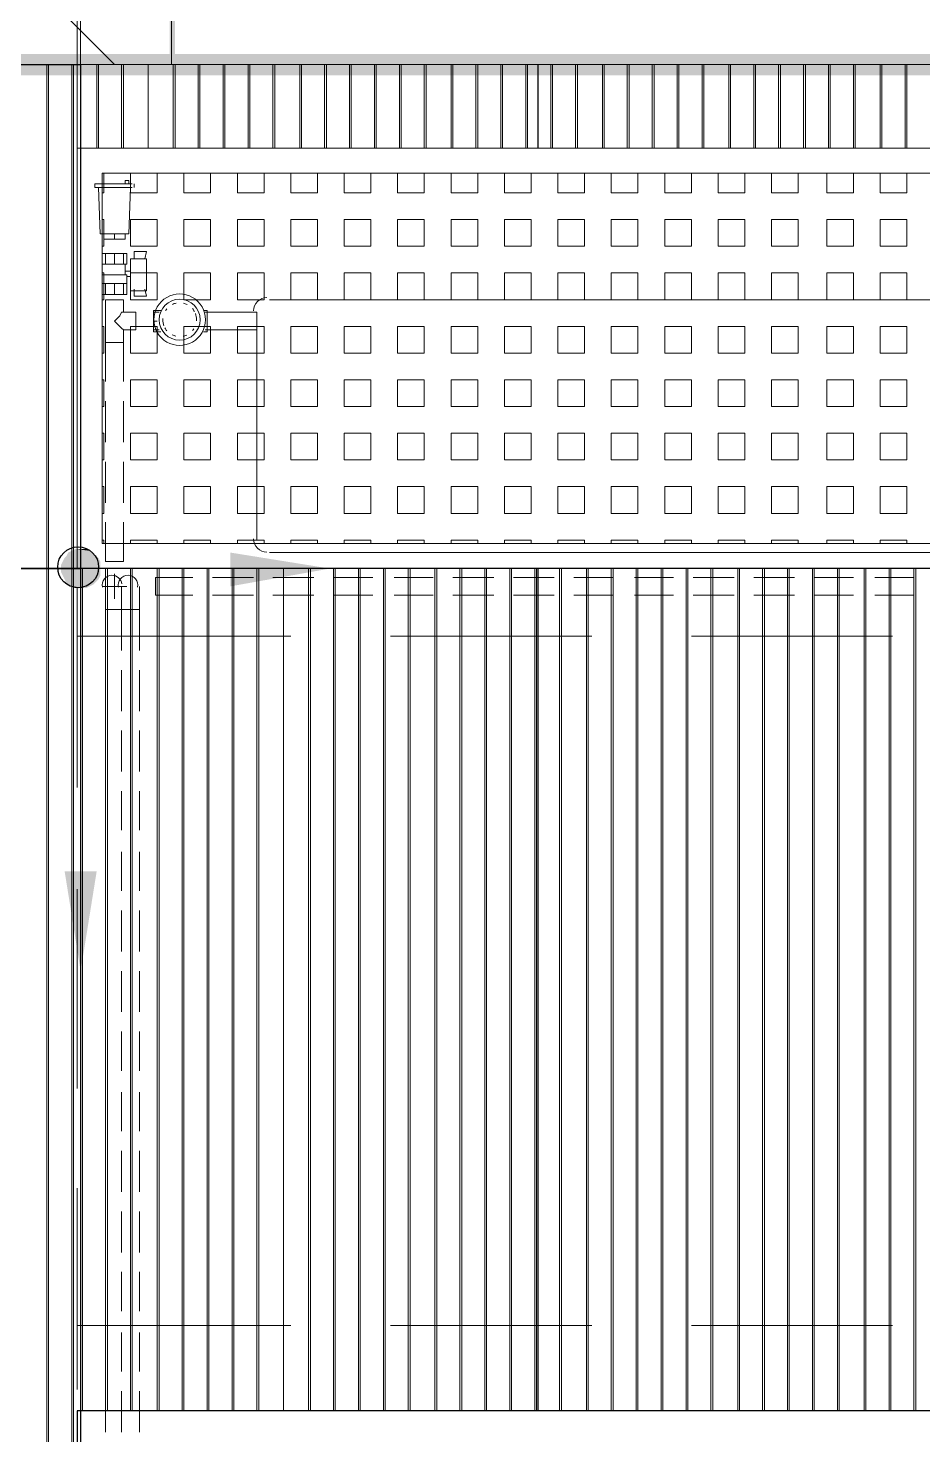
# Model space of a CAD drawing. Header units: millimetres. Extents: x -356862 to 418287, y 0 to 839748.
# Drawn here: x 324692 to 325756, y 778339 to 780012 of the extents above; entities that cross this region are included whole.
import ezdxf

# ---------------------------------------------------------------- set-up
doc = ezdxf.new("R2010")
doc.units = ezdxf.units.MM
doc.layers.add('PDF _Геометрия', color=7, linetype='Continuous', true_color=0xbababa)
doc.layers.add('PDF _Сплошная заливка', color=7, linetype='Continuous', true_color=0xf50000)

msp = doc.modelspace()

# ---------------------------------------------------------------- linework, layer by layer
at = {"layer": 'PDF _Геометрия', "color": 7, "lineweight": 18}
msp.add_lwpolyline([(324136.6276, 787041.0103), (324250.9421, 787041.0103), (324250.9421, 786490.607), (324750.5388, 786490.607), (324750.5388, 787041.0103), (324862.7364, 787041.0103), (324862.7364, 779968.3288), (324449.934, 779968.3288), (324136.6276, 779968.3288)], close=True, dxfattribs=at)
at = {"layer": 'PDF _Геометрия', "color": 161, "lineweight": 9, "true_color": 0x7f9fff}
msp.add_lwpolyline([(324794.9945, 779968.3288), (324136.6276, 780626.6957)], dxfattribs=at)
at = {"layer": 'PDF _Геометрия', "color": 7, "lineweight": 18}
msp.add_lwpolyline([(324754.7727, 779568.228), (324754.7727, 780381.1312)], dxfattribs=at)
at = {"layer": 'PDF _Геометрия', "color": 7, "lineweight": 9}
for points in [[(324750.5388, 780061.474), (324750.5388, 779822.2603)], [(324750.5388, 779703.7119), (324750.5388, 779464.4982)], [(324750.5388, 779345.9498), (324750.5388, 779108.853)], [(324750.5388, 778988.1877), (324750.5388, 778751.0909)], [(324750.5388, 778632.5425), (324750.5388, 778393.3288)]]:
    msp.add_lwpolyline(points, dxfattribs=at)
at = {"layer": 'PDF _Геометрия', "color": 150, "lineweight": 30, "true_color": 0x0080ff}
for points in [[(324754.7727, 779968.3288), (324754.7727, 776608.7522), (324449.934, 776608.7522), (324449.934, 776248.8732), (324255.1759, 776248.8732), (324255.1759, 779968.3288)], [(324754.7727, 779369.2361), (324255.1759, 779369.2361)], [(325355.9824, 776608.7522), (325355.9824, 776968.6312), (325654.4703, 776968.6312), (325955.0751, 776968.6312), (326255.68, 776968.6312), (326255.68, 777328.5103), (326556.2848, 777328.5103), (326854.7727, 777328.5103), (327155.3776, 777328.5103), (327155.3776, 777688.3893), (327455.9824, 777688.3893), (327756.5872, 777688.3893), (328050.8413, 777688.3893), (328050.8413, 778048.2683), (328806.5872, 778048.2683), (328806.5872, 778768.0264), (328956.8897, 778768.0264), (328956.8897, 779369.2361), (324754.7727, 779369.2361), (324754.7727, 776608.7522)], [(328050.8413, 777868.3288), (328050.8413, 778367.9256), (324750.5388, 778367.9256), (324750.5388, 777868.3288)]]:
    msp.add_lwpolyline(points, close=True, dxfattribs=at)
at = {"layer": 'PDF _Геометрия', "color": 254, "lineweight": 5, "true_color": 0xdcdcdc}
for points in [[(324714.5509, 779968.3288), (324714.5509, 776608.7522)], [(324744.188, 779968.3288), (324744.188, 776608.7522)], [(324775.9421, 779968.3288), (324775.9421, 779868.8328)], [(324805.5792, 779968.3288), (324805.5792, 779868.8328)], [(324835.2163, 779968.3288), (324835.2163, 779868.8328)], [(324864.8534, 779968.3288), (324864.8534, 779868.8328)], [(324894.4905, 779968.3288), (324894.4905, 779868.8328)], [(324926.2445, 779968.3288), (324926.2445, 779868.8328)], [(324955.8816, 779968.3288), (324955.8816, 779868.8328)], [(324985.5187, 779968.3288), (324985.5187, 779868.8328)], [(325015.1558, 779968.3288), (325015.1558, 779868.8328)], [(325044.7929, 779968.3288), (325044.7929, 779868.8328)], [(325074.43, 779968.3288), (325074.43, 779868.8328)], [(325106.184, 779968.3288), (325106.184, 779868.8328)], [(325135.8211, 779968.3288), (325135.8211, 779868.8328)], [(325165.4582, 779968.3288), (325165.4582, 779868.8328)], [(325195.0953, 779968.3288), (325195.0953, 779868.8328)], [(325224.7324, 779968.3288), (325224.7324, 779868.8328)], [(325254.3695, 779968.3288), (325254.3695, 779868.8328)], [(325286.1235, 779968.3288), (325286.1235, 779868.8328)], [(325315.7606, 779968.3288), (325315.7606, 779868.8328)], [(325345.3977, 779968.3288), (325345.3977, 779868.8328)], [(325375.0348, 779968.3288), (325375.0348, 779868.8328)], [(325404.6719, 779968.3288), (325404.6719, 779868.8328)], [(325434.309, 779968.3288), (325434.309, 779868.8328)], [(325466.063, 779968.3288), (325466.063, 779868.8328)], [(325495.7001, 779968.3288), (325495.7001, 779868.8328)], [(325525.3372, 779968.3288), (325525.3372, 779868.8328)], [(325554.9743, 779968.3288), (325554.9743, 779868.8328)], [(325584.6114, 779968.3288), (325584.6114, 779868.8328)], [(325616.3655, 779968.3288), (325616.3655, 779868.8328)], [(325646.0026, 779968.3288), (325646.0026, 779868.8328)], [(325675.6397, 779968.3288), (325675.6397, 779868.8328)], [(325705.2768, 779968.3288), (325705.2768, 779868.8328)], [(325734.9138, 779968.3288), (325734.9138, 779868.8328)], [(324756.8897, 779369.2361), (324756.8897, 778367.9256)], [(324786.5268, 779369.2361), (324786.5268, 778367.9256)], [(324816.1638, 779369.2361), (324816.1638, 778367.9256)], [(324845.8009, 779369.2361), (324845.8009, 778367.9256)], [(324875.438, 779369.2361), (324875.438, 778367.9256)], [(324905.0751, 779369.2361), (324905.0751, 778367.9256)], [(324936.8292, 779369.2361), (324936.8292, 778367.9256)], [(324966.4663, 779369.2361), (324966.4663, 778367.9256)], [(324996.1034, 779369.2361), (324996.1034, 778367.9256)], [(325025.7405, 779369.2361), (325025.7405, 778367.9256)], [(325055.3776, 779369.2361), (325055.3776, 778367.9256)], [(325087.1316, 779369.2361), (325087.1316, 778367.9256)], [(325116.7687, 779369.2361), (325116.7687, 778367.9256)], [(325146.4058, 779369.2361), (325146.4058, 778367.9256)], [(325176.0429, 779369.2361), (325176.0429, 778367.9256)], [(325205.68, 779369.2361), (325205.68, 778367.9256)], [(325235.3171, 779369.2361), (325235.3171, 778367.9256)], [(325267.0711, 779369.2361), (325267.0711, 778367.9256)], [(325296.7082, 779369.2361), (325296.7082, 778367.9256)], [(325326.3453, 779369.2361), (325326.3453, 778367.9256)], [(325355.9824, 779369.2361), (325355.9824, 778367.9256)], [(325385.6195, 779369.2361), (325385.6195, 778367.9256)], [(325415.2566, 779369.2361), (325415.2566, 778367.9256)], [(325447.0106, 779369.2361), (325447.0106, 778367.9256)], [(325476.6477, 779369.2361), (325476.6477, 778367.9256)], [(325506.2848, 779369.2361), (325506.2848, 778367.9256)], [(325535.9219, 779369.2361), (325535.9219, 778367.9256)], [(325565.559, 779369.2361), (325565.559, 778367.9256)], [(325595.1961, 779369.2361), (325595.1961, 778367.9256)], [(325626.9501, 779369.2361), (325626.9501, 778367.9256)], [(325656.5872, 779369.2361), (325656.5872, 778367.9256)], [(325686.2243, 779369.2361), (325686.2243, 778367.9256)], [(325715.8614, 779369.2361), (325715.8614, 778367.9256)], [(325745.4985, 779369.2361), (325745.4985, 778367.9256)]]:
    msp.add_lwpolyline(points, close=True, dxfattribs=at)
for points in [[(324716.6679, 776608.7522), (324716.6679, 779968.3288)], [(324746.305, 776608.7522), (324746.305, 779968.3288)], [(324773.8251, 779868.8328), (324773.8251, 779968.3288)], [(324803.4622, 779868.8328), (324803.4622, 779968.3288)], [(324835.2163, 779868.8328), (324835.2163, 779968.3288)], [(324866.9703, 779868.8328), (324866.9703, 779968.3288)], [(324896.6074, 779868.8328), (324896.6074, 779968.3288)], [(324924.1276, 779868.8328), (324924.1276, 779968.3288)], [(324953.7647, 779868.8328), (324953.7647, 779968.3288)], [(324983.4018, 779868.8328), (324983.4018, 779968.3288)], [(325017.2727, 779868.8328), (325017.2727, 779968.3288)], [(325046.9098, 779868.8328), (325046.9098, 779968.3288)], [(325076.5469, 779868.8328), (325076.5469, 779968.3288)], [(325104.0671, 779868.8328), (325104.0671, 779968.3288)], [(325133.7042, 779868.8328), (325133.7042, 779968.3288)], [(325163.3413, 779868.8328), (325163.3413, 779968.3288)], [(325197.2122, 779868.8328), (325197.2122, 779968.3288)], [(325226.8493, 779868.8328), (325226.8493, 779968.3288)], [(325256.4864, 779868.8328), (325256.4864, 779968.3288)], [(325284.0066, 779868.8328), (325284.0066, 779968.3288)], [(325313.6437, 779868.8328), (325313.6437, 779968.3288)], [(325343.2808, 779868.8328), (325343.2808, 779968.3288)], [(325377.1518, 779868.8328), (325377.1518, 779968.3288)], [(325406.7888, 779868.8328), (325406.7888, 779968.3288)], [(325436.4259, 779868.8328), (325436.4259, 779968.3288)], [(325463.9461, 779868.8328), (325463.9461, 779968.3288)], [(325493.5832, 779868.8328), (325493.5832, 779968.3288)], [(325527.4542, 779868.8328), (325527.4542, 779968.3288)], [(325557.0913, 779868.8328), (325557.0913, 779968.3288)], [(325586.7284, 779868.8328), (325586.7284, 779968.3288)], [(325614.2485, 779868.8328), (325614.2485, 779968.3288)], [(325643.8856, 779868.8328), (325643.8856, 779968.3288)], [(325673.5227, 779868.8328), (325673.5227, 779968.3288)], [(325707.3937, 779868.8328), (325707.3937, 779968.3288)], [(325737.0308, 779868.8328), (325737.0308, 779968.3288)], [(324784.4098, 778367.9256), (324784.4098, 779369.2361)], [(324814.0469, 778367.9256), (324814.0469, 779369.2361)], [(324847.9179, 778367.9256), (324847.9179, 779369.2361)], [(324877.555, 778367.9256), (324877.555, 779369.2361)], [(324907.1921, 778367.9256), (324907.1921, 779369.2361)], [(324934.7122, 778367.9256), (324934.7122, 779369.2361)], [(324964.3493, 778367.9256), (324964.3493, 779369.2361)], [(324996.1034, 778367.9256), (324996.1034, 779369.2361)], [(325027.8574, 778367.9256), (325027.8574, 779369.2361)], [(325057.4945, 778367.9256), (325057.4945, 779369.2361)], [(325085.0147, 778367.9256), (325085.0147, 779369.2361)], [(325114.6518, 778367.9256), (325114.6518, 779369.2361)], [(325144.2888, 778367.9256), (325144.2888, 779369.2361)], [(325178.1598, 778367.9256), (325178.1598, 779369.2361)], [(325207.7969, 778367.9256), (325207.7969, 779369.2361)], [(325237.434, 778367.9256), (325237.434, 779369.2361)], [(325264.9542, 778367.9256), (325264.9542, 779369.2361)], [(325294.5913, 778367.9256), (325294.5913, 779369.2361)], [(325324.2284, 778367.9256), (325324.2284, 779369.2361)], [(325358.0993, 778367.9256), (325358.0993, 779369.2361)], [(325387.7364, 778367.9256), (325387.7364, 779369.2361)], [(325417.3735, 778367.9256), (325417.3735, 779369.2361)], [(325444.8937, 778367.9256), (325444.8937, 779369.2361)], [(325474.5308, 778367.9256), (325474.5308, 779369.2361)], [(325504.1679, 778367.9256), (325504.1679, 779369.2361)], [(325538.0388, 778367.9256), (325538.0388, 779369.2361)], [(325567.6759, 778367.9256), (325567.6759, 779369.2361)], [(325597.313, 778367.9256), (325597.313, 779369.2361)], [(325624.8332, 778367.9256), (325624.8332, 779369.2361)], [(325654.4703, 778367.9256), (325654.4703, 779369.2361)], [(325688.3413, 778367.9256), (325688.3413, 779369.2361)], [(325717.9784, 778367.9256), (325717.9784, 779369.2361)], [(325747.6155, 778367.9256), (325747.6155, 779369.2361)]]:
    msp.add_lwpolyline(points, dxfattribs=at)
at = {"layer": 'PDF _Геометрия', "color": 7, "lineweight": 5}
for points in [[(328950.5388, 779968.3288), (324750.5388, 779968.3288)], [(325004.5711, 779288.7925), (324750.5388, 779288.7925)], [(325362.3332, 779288.7925), (325123.1195, 779288.7925)], [(325720.0953, 779288.7925), (325480.8816, 779288.7925)], [(324750.5388, 778469.5385), (325004.5711, 778469.5385)], [(325123.1195, 778469.5385), (325362.3332, 778469.5385)], [(325480.8816, 778469.5385), (325720.0953, 778469.5385)]]:
    msp.add_lwpolyline(points, dxfattribs=at)
at = {"layer": 'PDF _Геометрия', "color": 161, "lineweight": 9, "true_color": 0x7f9fff}
msp.add_lwpolyline([(324750.5388, 779968.3288), (328950.5388, 779968.3288), (328950.5388, 779868.8328), (324750.5388, 779868.8328)], close=True, dxfattribs=at)
at = {"layer": 'PDF _Геометрия', "color": 150, "lineweight": 30, "true_color": 0x0080ff}
for points in [[(325298.8251, 779868.8328), (325298.8251, 779968.3288)], [(325298.8251, 778367.9256), (325298.8251, 779369.2361)]]:
    msp.add_lwpolyline(points, dxfattribs=at)
at = {"layer": 'PDF _Геометрия', "color": 6, "lineweight": 9}
for points in [[(324750.5388, 779868.8328), (328950.5388, 779868.8328), (328950.5388, 779369.2361), (324750.5388, 779369.2361)], [(324780.1759, 779839.1957), (328920.9018, 779839.1957), (328920.9018, 779398.8732), (324780.1759, 779398.8732)], [(324750.5388, 777868.3288), (328050.8413, 777868.3288), (328050.8413, 778367.9256), (324750.5388, 778367.9256)]]:
    msp.add_lwpolyline(points, close=True, dxfattribs=at)
at = {"layer": 'PDF _Геометрия', "color": 6, "lineweight": 5}
for points in [[(324780.1759, 779815.9094), (324782.2929, 779815.9094), (324782.2929, 779839.1957)], [(324814.0469, 779839.1957), (324814.0469, 779815.9094), (324845.8009, 779815.9094), (324845.8009, 779839.1957)], [(324877.555, 779839.1957), (324877.555, 779815.9094), (324909.309, 779815.9094), (324909.309, 779839.1957)], [(324941.063, 779839.1957), (324941.063, 779815.9094), (324972.8171, 779815.9094), (324972.8171, 779839.1957)], [(325004.5711, 779839.1957), (325004.5711, 779815.9094), (325036.3251, 779815.9094), (325036.3251, 779839.1957)], [(325068.0792, 779839.1957), (325068.0792, 779815.9094), (325099.8332, 779815.9094), (325099.8332, 779839.1957)], [(325131.5872, 779839.1957), (325131.5872, 779815.9094), (325163.3413, 779815.9094), (325163.3413, 779839.1957)], [(325195.0953, 779839.1957), (325195.0953, 779815.9094), (325226.8493, 779815.9094), (325226.8493, 779839.1957)], [(325258.6034, 779839.1957), (325258.6034, 779815.9094), (325290.3574, 779815.9094), (325290.3574, 779839.1957)], [(325322.1114, 779839.1957), (325322.1114, 779815.9094), (325353.8655, 779815.9094), (325353.8655, 779839.1957)], [(325385.6195, 779839.1957), (325385.6195, 779815.9094), (325417.3735, 779815.9094), (325417.3735, 779839.1957)], [(325449.1276, 779839.1957), (325449.1276, 779815.9094), (325480.8816, 779815.9094), (325480.8816, 779839.1957)], [(325512.6356, 779839.1957), (325512.6356, 779815.9094), (325544.3897, 779815.9094), (325544.3897, 779839.1957)], [(325576.1437, 779839.1957), (325576.1437, 779815.9094), (325607.8977, 779815.9094), (325607.8977, 779839.1957)], [(325641.7687, 779839.1957), (325641.7687, 779815.9094), (325673.5227, 779815.9094), (325673.5227, 779839.1957)], [(325705.2768, 779839.1957), (325705.2768, 779815.9094), (325737.0308, 779815.9094), (325737.0308, 779839.1957)], [(324780.1759, 779784.1554), (324782.2929, 779784.1554), (324782.2929, 779752.4014), (324780.1759, 779752.4014)], [(324780.1759, 779720.6474), (324782.2929, 779720.6474), (324782.2929, 779688.8933), (324780.1759, 779688.8933)], [(324780.1759, 779657.1393), (324782.2929, 779657.1393), (324782.2929, 779625.3853), (324780.1759, 779625.3853)], [(324780.1759, 779593.6312), (324782.2929, 779593.6312), (324782.2929, 779561.8772), (324780.1759, 779561.8772)], [(324780.1759, 779530.1232), (324782.2929, 779530.1232), (324782.2929, 779498.3691), (324780.1759, 779498.3691)], [(324780.1759, 779466.6151), (324782.2929, 779466.6151), (324782.2929, 779434.8611), (324780.1759, 779434.8611)], [(324780.1759, 779403.107), (324782.2929, 779403.107), (324782.2929, 779398.8732)], [(324814.0469, 779398.8732), (324814.0469, 779403.107), (324845.8009, 779403.107), (324845.8009, 779398.8732)], [(324877.555, 779398.8732), (324877.555, 779403.107), (324909.309, 779403.107), (324909.309, 779398.8732)], [(324941.063, 779398.8732), (324941.063, 779403.107), (324972.8171, 779403.107), (324972.8171, 779398.8732)], [(325004.5711, 779398.8732), (325004.5711, 779403.107), (325036.3251, 779403.107), (325036.3251, 779398.8732)], [(325068.0792, 779398.8732), (325068.0792, 779403.107), (325099.8332, 779403.107), (325099.8332, 779398.8732)], [(325131.5872, 779398.8732), (325131.5872, 779403.107), (325163.3413, 779403.107), (325163.3413, 779398.8732)], [(325195.0953, 779398.8732), (325195.0953, 779403.107), (325226.8493, 779403.107), (325226.8493, 779398.8732)], [(325258.6034, 779398.8732), (325258.6034, 779403.107), (325290.3574, 779403.107), (325290.3574, 779398.8732)], [(325322.1114, 779398.8732), (325322.1114, 779403.107), (325353.8655, 779403.107), (325353.8655, 779398.8732)], [(325385.6195, 779398.8732), (325385.6195, 779403.107), (325417.3735, 779403.107), (325417.3735, 779398.8732)], [(325449.1276, 779398.8732), (325449.1276, 779403.107), (325480.8816, 779403.107), (325480.8816, 779398.8732)], [(325512.6356, 779398.8732), (325512.6356, 779403.107), (325544.3897, 779403.107), (325544.3897, 779398.8732)], [(325576.1437, 779398.8732), (325576.1437, 779403.107), (325607.8977, 779403.107), (325607.8977, 779398.8732)], [(325641.7687, 779398.8732), (325641.7687, 779403.107), (325673.5227, 779403.107), (325673.5227, 779398.8732)], [(325705.2768, 779398.8732), (325705.2768, 779403.107), (325737.0308, 779403.107), (325737.0308, 779398.8732)]]:
    msp.add_lwpolyline(points, dxfattribs=at)
at = {"layer": 'PDF _Геометрия', "color": 5, "lineweight": 5}
for points in [[(324807.6961, 779830.728), (324811.93, 779830.728), (324807.6961, 779830.728), (324807.6961, 779826.4941)], [(324811.93, 779826.4941), (324811.93, 779830.728)], [(324816.1638, 779826.4941), (324794.9945, 779826.4941), (324771.7082, 779826.4941), (324771.7082, 779822.2603), (324794.9945, 779822.2603), (324816.1638, 779822.2603)], [(324775.9421, 779822.2603), (324778.059, 779767.2199), (324794.9945, 779767.2199), (324811.93, 779767.2199), (324814.0469, 779822.2603)], [(324818.2808, 779822.2603), (324818.2808, 779826.4941)], [(324780.1759, 779707.9457), (324780.1759, 779695.2441), (324784.4098, 779695.2441), (324794.9945, 779695.2441), (324805.5792, 779695.2441), (324809.813, 779695.2441), (324809.813, 779707.9457), (324794.9945, 779707.9457), (324780.1759, 779707.9457), (324780.1759, 779718.5304), (324780.1759, 779731.232), (324780.1759, 779743.9336), (324784.4098, 779743.9336), (324794.9945, 779743.9336), (324805.5792, 779743.9336), (324809.813, 779743.9336), (324809.813, 779731.232), (324805.5792, 779731.232), (324794.9945, 779731.232), (324784.4098, 779731.232), (324780.1759, 779731.232)], [(324780.1759, 779718.5304), (324794.9945, 779718.5304), (324809.813, 779718.5304), (324807.6961, 779718.5304), (324809.813, 779718.5304), (324809.813, 779716.4135), (324809.813, 779718.5304), (324807.6961, 779718.5304), (324807.6961, 779720.6474), (324807.6961, 779722.7643), (324807.6961, 779731.232)], [(324784.4098, 779731.232), (324784.4098, 779743.9336)], [(324794.9945, 779743.9336), (324794.9945, 779731.232)], [(324805.5792, 779743.9336), (324805.5792, 779731.232)], [(324830.9824, 779737.5828), (324833.0993, 779746.0506), (324818.2808, 779746.0506), (324818.2808, 779737.5828)], [(324814.0469, 779722.7643), (324807.6961, 779722.7643), (324807.6961, 779720.6474)], [(324807.6961, 779718.5304), (324807.6961, 779718.5304)], [(324807.6961, 779718.5304), (324807.6961, 779718.5304)], [(324809.813, 779718.5304), (324809.813, 779718.5304)], [(324809.813, 779707.9457), (324809.813, 779716.4135), (324814.0469, 779716.4135)], [(324784.4098, 779707.9457), (324784.4098, 779695.2441)], [(324794.9945, 779707.9457), (324794.9945, 779695.2441)], [(324805.5792, 779695.2441), (324805.5792, 779707.9457)], [(324818.2808, 779701.5949), (324818.2808, 779693.1272), (324833.0993, 779693.1272), (324830.9824, 779701.5949)], [(324805.5792, 779688.8933), (324805.5792, 779688.8933)], [(324805.5792, 779652.9054), (324803.4622, 779655.0224), (324801.3453, 779657.1393), (324794.9945, 779663.4901), (324801.3453, 779669.8409), (324803.4622, 779674.0748), (324805.5792, 779674.0748)], [(324820.3977, 779674.0748), (324820.3977, 779674.0748)], [(324841.5671, 779650.7885), (324850.0348, 779650.7885), (324841.5671, 779650.7885), (324841.5671, 779663.4901), (324841.5671, 779676.1917), (324850.0348, 779676.1917), (324841.5671, 779676.1917)], [(324847.9179, 779674.0748), (324841.5671, 779674.0748)], [(324845.8009, 779663.4901), (324841.5671, 779663.4901)], [(324900.8413, 779676.1917), (324905.0751, 779676.1917), (324905.0751, 779663.4901), (324905.0751, 779650.7885), (324900.8413, 779650.7885)], [(324905.0751, 779674.0748), (324902.9582, 779674.0748)], [(324820.3977, 779652.9054), (324820.3977, 779652.9054)], [(324841.5671, 779652.9054), (324847.9179, 779652.9054)], [(324902.9582, 779652.9054), (324905.0751, 779652.9054)], [(324784.4098, 779348.0667), (324784.4098, 779345.9498), (324784.4098, 779343.8328), (324784.4098, 779341.7159), (324784.4098, 779339.599), (324784.4098, 779337.482), (324784.4098, 779335.3651), (324784.4098, 779333.2482), (324784.4098, 779331.1312), (324784.4098, 779329.0143), (324784.4098, 779326.8974), (324784.4098, 779324.7804), (324784.4098, 779322.6635), (324784.4098, 779320.5465), (324794.9945, 779320.5465), (324803.4622, 779320.5465)]]:
    msp.add_lwpolyline(points, dxfattribs=at)
at = {"layer": 'PDF _Геометрия', "color": 6, "lineweight": 5}
for points in [[(324845.8009, 779784.1554), (324845.8009, 779752.4014), (324814.0469, 779752.4014), (324814.0469, 779784.1554)], [(324909.309, 779784.1554), (324909.309, 779752.4014), (324877.555, 779752.4014), (324877.555, 779784.1554)], [(324972.8171, 779784.1554), (324972.8171, 779752.4014), (324941.063, 779752.4014), (324941.063, 779784.1554)], [(325036.3251, 779784.1554), (325036.3251, 779752.4014), (325004.5711, 779752.4014), (325004.5711, 779784.1554)], [(325099.8332, 779784.1554), (325099.8332, 779752.4014), (325068.0792, 779752.4014), (325068.0792, 779784.1554)], [(325163.3413, 779784.1554), (325163.3413, 779752.4014), (325131.5872, 779752.4014), (325131.5872, 779784.1554)], [(325226.8493, 779784.1554), (325226.8493, 779752.4014), (325195.0953, 779752.4014), (325195.0953, 779784.1554)], [(325290.3574, 779784.1554), (325290.3574, 779752.4014), (325258.6034, 779752.4014), (325258.6034, 779784.1554)], [(325353.8655, 779784.1554), (325353.8655, 779752.4014), (325322.1114, 779752.4014), (325322.1114, 779784.1554)], [(325417.3735, 779784.1554), (325417.3735, 779752.4014), (325385.6195, 779752.4014), (325385.6195, 779784.1554)], [(325480.8816, 779784.1554), (325480.8816, 779752.4014), (325449.1276, 779752.4014), (325449.1276, 779784.1554)], [(325544.3897, 779784.1554), (325544.3897, 779752.4014), (325512.6356, 779752.4014), (325512.6356, 779784.1554)], [(325607.8977, 779784.1554), (325607.8977, 779752.4014), (325576.1437, 779752.4014), (325576.1437, 779784.1554)], [(325673.5227, 779784.1554), (325673.5227, 779752.4014), (325641.7687, 779752.4014), (325641.7687, 779784.1554)], [(325737.0308, 779784.1554), (325737.0308, 779752.4014), (325705.2768, 779752.4014), (325705.2768, 779784.1554)], [(324845.8009, 779720.6474), (324845.8009, 779688.8933), (324814.0469, 779688.8933), (324814.0469, 779720.6474)], [(324909.309, 779720.6474), (324909.309, 779688.8933), (324877.555, 779688.8933), (324877.555, 779720.6474)], [(324972.8171, 779720.6474), (324972.8171, 779688.8933), (324941.063, 779688.8933), (324941.063, 779720.6474)], [(325036.3251, 779720.6474), (325036.3251, 779688.8933), (325004.5711, 779688.8933), (325004.5711, 779720.6474)], [(325099.8332, 779720.6474), (325099.8332, 779688.8933), (325068.0792, 779688.8933), (325068.0792, 779720.6474)], [(325163.3413, 779720.6474), (325163.3413, 779688.8933), (325131.5872, 779688.8933), (325131.5872, 779720.6474)], [(325226.8493, 779720.6474), (325226.8493, 779688.8933), (325195.0953, 779688.8933), (325195.0953, 779720.6474)], [(325290.3574, 779720.6474), (325290.3574, 779688.8933), (325258.6034, 779688.8933), (325258.6034, 779720.6474)], [(325353.8655, 779720.6474), (325353.8655, 779688.8933), (325322.1114, 779688.8933), (325322.1114, 779720.6474)], [(325417.3735, 779720.6474), (325417.3735, 779688.8933), (325385.6195, 779688.8933), (325385.6195, 779720.6474)], [(325480.8816, 779720.6474), (325480.8816, 779688.8933), (325449.1276, 779688.8933), (325449.1276, 779720.6474)], [(325544.3897, 779720.6474), (325544.3897, 779688.8933), (325512.6356, 779688.8933), (325512.6356, 779720.6474)], [(325607.8977, 779720.6474), (325607.8977, 779688.8933), (325576.1437, 779688.8933), (325576.1437, 779720.6474)], [(325673.5227, 779720.6474), (325673.5227, 779688.8933), (325641.7687, 779688.8933), (325641.7687, 779720.6474)], [(325737.0308, 779720.6474), (325737.0308, 779688.8933), (325705.2768, 779688.8933), (325705.2768, 779720.6474)], [(324845.8009, 779657.1393), (324845.8009, 779625.3853), (324814.0469, 779625.3853), (324814.0469, 779657.1393)], [(324909.309, 779657.1393), (324909.309, 779625.3853), (324877.555, 779625.3853), (324877.555, 779657.1393)], [(324972.8171, 779657.1393), (324972.8171, 779625.3853), (324941.063, 779625.3853), (324941.063, 779657.1393)], [(325036.3251, 779657.1393), (325036.3251, 779625.3853), (325004.5711, 779625.3853), (325004.5711, 779657.1393)], [(325099.8332, 779657.1393), (325099.8332, 779625.3853), (325068.0792, 779625.3853), (325068.0792, 779657.1393)], [(325163.3413, 779657.1393), (325163.3413, 779625.3853), (325131.5872, 779625.3853), (325131.5872, 779657.1393)], [(325226.8493, 779657.1393), (325226.8493, 779625.3853), (325195.0953, 779625.3853), (325195.0953, 779657.1393)], [(325290.3574, 779657.1393), (325290.3574, 779625.3853), (325258.6034, 779625.3853), (325258.6034, 779657.1393)], [(325353.8655, 779657.1393), (325353.8655, 779625.3853), (325322.1114, 779625.3853), (325322.1114, 779657.1393)], [(325417.3735, 779657.1393), (325417.3735, 779625.3853), (325385.6195, 779625.3853), (325385.6195, 779657.1393)], [(325480.8816, 779657.1393), (325480.8816, 779625.3853), (325449.1276, 779625.3853), (325449.1276, 779657.1393)], [(325544.3897, 779657.1393), (325544.3897, 779625.3853), (325512.6356, 779625.3853), (325512.6356, 779657.1393)], [(325607.8977, 779657.1393), (325607.8977, 779625.3853), (325576.1437, 779625.3853), (325576.1437, 779657.1393)], [(325673.5227, 779657.1393), (325673.5227, 779625.3853), (325641.7687, 779625.3853), (325641.7687, 779657.1393)], [(325737.0308, 779657.1393), (325737.0308, 779625.3853), (325705.2768, 779625.3853), (325705.2768, 779657.1393)], [(324845.8009, 779593.6312), (324845.8009, 779561.8772), (324814.0469, 779561.8772), (324814.0469, 779593.6312)], [(324909.309, 779593.6312), (324909.309, 779561.8772), (324877.555, 779561.8772), (324877.555, 779593.6312)], [(324972.8171, 779593.6312), (324972.8171, 779561.8772), (324941.063, 779561.8772), (324941.063, 779593.6312)], [(325036.3251, 779593.6312), (325036.3251, 779561.8772), (325004.5711, 779561.8772), (325004.5711, 779593.6312)], [(325099.8332, 779593.6312), (325099.8332, 779561.8772), (325068.0792, 779561.8772), (325068.0792, 779593.6312)], [(325163.3413, 779593.6312), (325163.3413, 779561.8772), (325131.5872, 779561.8772), (325131.5872, 779593.6312)], [(325226.8493, 779593.6312), (325226.8493, 779561.8772), (325195.0953, 779561.8772), (325195.0953, 779593.6312)], [(325290.3574, 779593.6312), (325290.3574, 779561.8772), (325258.6034, 779561.8772), (325258.6034, 779593.6312)], [(325353.8655, 779593.6312), (325353.8655, 779561.8772), (325322.1114, 779561.8772), (325322.1114, 779593.6312)], [(325417.3735, 779593.6312), (325417.3735, 779561.8772), (325385.6195, 779561.8772), (325385.6195, 779593.6312)], [(325480.8816, 779593.6312), (325480.8816, 779561.8772), (325449.1276, 779561.8772), (325449.1276, 779593.6312)], [(325544.3897, 779593.6312), (325544.3897, 779561.8772), (325512.6356, 779561.8772), (325512.6356, 779593.6312)], [(325607.8977, 779593.6312), (325607.8977, 779561.8772), (325576.1437, 779561.8772), (325576.1437, 779593.6312)], [(325673.5227, 779593.6312), (325673.5227, 779561.8772), (325641.7687, 779561.8772), (325641.7687, 779593.6312)], [(325737.0308, 779593.6312), (325737.0308, 779561.8772), (325705.2768, 779561.8772), (325705.2768, 779593.6312)], [(324845.8009, 779530.1232), (324845.8009, 779498.3691), (324814.0469, 779498.3691), (324814.0469, 779530.1232)], [(324909.309, 779530.1232), (324909.309, 779498.3691), (324877.555, 779498.3691), (324877.555, 779530.1232)], [(324972.8171, 779530.1232), (324972.8171, 779498.3691), (324941.063, 779498.3691), (324941.063, 779530.1232)], [(325036.3251, 779530.1232), (325036.3251, 779498.3691), (325004.5711, 779498.3691), (325004.5711, 779530.1232)], [(325099.8332, 779530.1232), (325099.8332, 779498.3691), (325068.0792, 779498.3691), (325068.0792, 779530.1232)], [(325163.3413, 779530.1232), (325163.3413, 779498.3691), (325131.5872, 779498.3691), (325131.5872, 779530.1232)], [(325226.8493, 779530.1232), (325226.8493, 779498.3691), (325195.0953, 779498.3691), (325195.0953, 779530.1232)], [(325290.3574, 779530.1232), (325290.3574, 779498.3691), (325258.6034, 779498.3691), (325258.6034, 779530.1232)], [(325353.8655, 779530.1232), (325353.8655, 779498.3691), (325322.1114, 779498.3691), (325322.1114, 779530.1232)], [(325417.3735, 779530.1232), (325417.3735, 779498.3691), (325385.6195, 779498.3691), (325385.6195, 779530.1232)], [(325480.8816, 779530.1232), (325480.8816, 779498.3691), (325449.1276, 779498.3691), (325449.1276, 779530.1232)], [(325544.3897, 779530.1232), (325544.3897, 779498.3691), (325512.6356, 779498.3691), (325512.6356, 779530.1232)], [(325607.8977, 779530.1232), (325607.8977, 779498.3691), (325576.1437, 779498.3691), (325576.1437, 779530.1232)], [(325673.5227, 779530.1232), (325673.5227, 779498.3691), (325641.7687, 779498.3691), (325641.7687, 779530.1232)], [(325737.0308, 779530.1232), (325737.0308, 779498.3691), (325705.2768, 779498.3691), (325705.2768, 779530.1232)], [(324845.8009, 779466.6151), (324845.8009, 779434.8611), (324814.0469, 779434.8611), (324814.0469, 779466.6151)], [(324909.309, 779466.6151), (324909.309, 779434.8611), (324877.555, 779434.8611), (324877.555, 779466.6151)], [(324972.8171, 779466.6151), (324972.8171, 779434.8611), (324941.063, 779434.8611), (324941.063, 779466.6151)], [(325036.3251, 779466.6151), (325036.3251, 779434.8611), (325004.5711, 779434.8611), (325004.5711, 779466.6151)], [(325099.8332, 779466.6151), (325099.8332, 779434.8611), (325068.0792, 779434.8611), (325068.0792, 779466.6151)], [(325163.3413, 779466.6151), (325163.3413, 779434.8611), (325131.5872, 779434.8611), (325131.5872, 779466.6151)], [(325226.8493, 779466.6151), (325226.8493, 779434.8611), (325195.0953, 779434.8611), (325195.0953, 779466.6151)], [(325290.3574, 779466.6151), (325290.3574, 779434.8611), (325258.6034, 779434.8611), (325258.6034, 779466.6151)], [(325353.8655, 779466.6151), (325353.8655, 779434.8611), (325322.1114, 779434.8611), (325322.1114, 779466.6151)], [(325417.3735, 779466.6151), (325417.3735, 779434.8611), (325385.6195, 779434.8611), (325385.6195, 779466.6151)], [(325480.8816, 779466.6151), (325480.8816, 779434.8611), (325449.1276, 779434.8611), (325449.1276, 779466.6151)], [(325544.3897, 779466.6151), (325544.3897, 779434.8611), (325512.6356, 779434.8611), (325512.6356, 779466.6151)], [(325607.8977, 779466.6151), (325607.8977, 779434.8611), (325576.1437, 779434.8611), (325576.1437, 779466.6151)], [(325673.5227, 779466.6151), (325673.5227, 779434.8611), (325641.7687, 779434.8611), (325641.7687, 779466.6151)], [(325737.0308, 779466.6151), (325737.0308, 779434.8611), (325705.2768, 779434.8611), (325705.2768, 779466.6151)]]:
    msp.add_lwpolyline(points, close=True, dxfattribs=at)
at = {"layer": 'PDF _Геометрия', "color": 5, "lineweight": 5}
for points in [[(324782.2929, 779760.8691), (324794.9945, 779760.8691), (324807.6961, 779760.8691), (324807.6961, 779767.2199), (324807.6961, 779760.8691), (324794.9945, 779760.8691), (324782.2929, 779760.8691), (324782.2929, 779767.2199)], [(324794.9945, 779760.8691), (324794.9945, 779767.2199)], [(324814.0469, 779699.478), (324833.0993, 779699.478), (324833.0993, 779737.5828), (324814.0469, 779737.5828)], [(324820.3977, 779652.9054), (324820.3977, 779674.0748), (324805.5792, 779674.0748), (324805.5792, 779688.8933), (324784.4098, 779688.8933), (324784.4098, 779663.4901), (324784.4098, 779638.0869), (324805.5792, 779638.0869), (324805.5792, 779652.9054)]]:
    msp.add_lwpolyline(points, close=True, dxfattribs=at)
for points in [[(324903.1703, 779665.0945, 1.000000099), (324841.7792, 779665.0945, 1.000000099)], [(324896.8195, 779665.0945, 0.999999485), (324848.13, 779665.0945, 0.999999485)]]:
    msp.add_lwpolyline(points, format="xyb", close=True, dxfattribs=at)
at = {"layer": 'PDF _Геометрия', "lineweight": 5}
for points in [[(326751.0429, 779688.8933), (324979.1679, 779688.8933)], [(324964.3493, 779674.0748), (324964.3493, 779403.107)], [(324979.1679, 779388.2885), (326751.0429, 779388.2885)]]:
    msp.add_lwpolyline(points, dxfattribs=at)
at = {"layer": 'PDF _Геометрия', "color": 5, "lineweight": 5}
for points in [[(324852.4056, 779666.3893, 0.016112939), (324852.3639, 779665.0945, 0.093749838), (324853.7534, 779657.7489)], [(324892.5439, 779663.7997, 0.016112937), (324892.5857, 779665.0945, 0.093749838), (324891.1961, 779672.4401)], [(324803.6007, 779350.9271, 0.382579329), (324792.0269, 779361.3013, 0.479551922), (324780.6589, 779347.142)]]:
    msp.add_lwpolyline(points, format="xyb", dxfattribs=at)
at = {"layer": 'PDF _Геометрия', "color": 252, "lineweight": 5, "true_color": 0x989898}
for points in [[(324964.3493, 779674.0748), (324905.0751, 779674.0748)], [(324905.0751, 779652.9054), (324964.3493, 779652.9054)], [(324805.5792, 779591.5143), (324805.5792, 779638.0869), (324794.9945, 779638.0869), (324784.4098, 779638.0869), (324784.4098, 779591.5143)], [(324784.4098, 779568.228), (324784.4098, 779519.5385)], [(324805.5792, 779519.5385), (324805.5792, 779568.228)], [(324784.4098, 779496.2522), (324784.4098, 779447.5627)], [(324805.5792, 779447.5627), (324805.5792, 779496.2522)], [(324784.4098, 779424.2764), (324784.4098, 779377.7038), (324794.9945, 779377.7038), (324805.5792, 779377.7038), (324805.5792, 779424.2764)], [(324888.1397, 779358.6514), (324843.684, 779358.6514), (324843.684, 779348.0667), (324843.684, 779337.482), (324888.1397, 779337.482)], [(324960.1155, 779358.6514), (324911.4259, 779358.6514)], [(325032.0913, 779358.6514), (324983.4018, 779358.6514)], [(325101.9501, 779358.6514), (325055.3776, 779358.6514)], [(325173.9259, 779358.6514), (325127.3534, 779358.6514)], [(325245.9018, 779358.6514), (325197.2122, 779358.6514)], [(325317.8776, 779358.6514), (325269.188, 779358.6514)], [(325387.7364, 779358.6514), (325341.1638, 779358.6514)], [(325459.7122, 779358.6514), (325413.1397, 779358.6514)], [(325531.688, 779358.6514), (325482.9985, 779358.6514)], [(325603.6638, 779358.6514), (325554.9743, 779358.6514)], [(325673.5227, 779358.6514), (325626.9501, 779358.6514)], [(325745.4985, 779358.6514), (325698.9259, 779358.6514)], [(324911.4259, 779337.482), (324960.1155, 779337.482)], [(324983.4018, 779337.482), (325032.0913, 779337.482)], [(325055.3776, 779337.482), (325101.9501, 779337.482)], [(325127.3534, 779337.482), (325173.9259, 779337.482)], [(325197.2122, 779337.482), (325245.9018, 779337.482)], [(325269.188, 779337.482), (325317.8776, 779337.482)], [(325341.1638, 779337.482), (325387.7364, 779337.482)], [(325413.1397, 779337.482), (325459.7122, 779337.482)], [(325482.9985, 779337.482), (325531.688, 779337.482)], [(325554.9743, 779337.482), (325603.6638, 779337.482)], [(325626.9501, 779337.482), (325673.5227, 779337.482)], [(325698.9259, 779337.482), (325745.4985, 779337.482)], [(324803.4622, 779271.857), (324803.4622, 779320.5465), (324794.9945, 779320.5465), (324784.4098, 779320.5465), (324784.4098, 779271.857)], [(324824.6316, 779271.857), (324824.6316, 779320.5465), (324814.0469, 779320.5465), (324803.4622, 779320.5465)], [(324784.4098, 779248.5707), (324784.4098, 779199.8812)], [(324803.4622, 779248.5707), (324803.4622, 779199.8812)], [(324824.6316, 779199.8812), (324824.6316, 779248.5707)], [(324784.4098, 779176.5949), (324784.4098, 779127.9054)], [(324803.4622, 779176.5949), (324803.4622, 779127.9054)], [(324824.6316, 779127.9054), (324824.6316, 779176.5949)], [(324784.4098, 779104.6191), (324784.4098, 779058.0465)], [(324803.4622, 779104.6191), (324803.4622, 779058.0465)], [(324824.6316, 779058.0465), (324824.6316, 779104.6191)], [(324784.4098, 779032.6433), (324784.4098, 778986.0707)], [(324803.4622, 779032.6433), (324803.4622, 778986.0707)], [(324824.6316, 778986.0707), (324824.6316, 779032.6433)], [(324784.4098, 778962.7844), (324784.4098, 778914.0949)], [(324803.4622, 778962.7844), (324803.4622, 778914.0949)], [(324824.6316, 778914.0949), (324824.6316, 778962.7844)], [(324784.4098, 778890.8086), (324784.4098, 778842.1191)], [(324803.4622, 778890.8086), (324803.4622, 778842.1191)], [(324824.6316, 778842.1191), (324824.6316, 778890.8086)], [(324784.4098, 778818.8328), (324784.4098, 778772.2603)], [(324803.4622, 778818.8328), (324803.4622, 778772.2603)], [(324824.6316, 778772.2603), (324824.6316, 778818.8328)], [(324784.4098, 778746.857), (324784.4098, 778700.2844)], [(324803.4622, 778746.857), (324803.4622, 778700.2844)], [(324824.6316, 778700.2844), (324824.6316, 778746.857)], [(324784.4098, 778676.9982), (324784.4098, 778628.3086)], [(324803.4622, 778676.9982), (324803.4622, 778628.3086)], [(324824.6316, 778628.3086), (324824.6316, 778676.9982)], [(324784.4098, 778605.0224), (324784.4098, 778556.3328)], [(324803.4622, 778605.0224), (324803.4622, 778556.3328)], [(324824.6316, 778556.3328), (324824.6316, 778605.0224)], [(324784.4098, 778533.0465), (324784.4098, 778486.474)], [(324803.4622, 778533.0465), (324803.4622, 778486.474)], [(324824.6316, 778486.474), (324824.6316, 778533.0465)], [(324784.4098, 778461.0707), (324784.4098, 778414.4982)], [(324803.4622, 778461.0707), (324803.4622, 778414.4982)], [(324824.6316, 778414.4982), (324824.6316, 778461.0707)], [(324784.4098, 778391.2119), (324784.4098, 778342.5224)], [(324803.4622, 778391.2119), (324803.4622, 778342.5224)], [(324824.6316, 778342.5224), (324824.6316, 778391.2119)]]:
    msp.add_lwpolyline(points, dxfattribs=at)
at = {"layer": 'PDF _Геометрия', "color": 1, "lineweight": 30, "true_color": 0xfa0000}
msp.add_lwpolyline([(324932.5953, 779369.2361), (324754.7727, 779369.2361), (324754.7727, 779009.357)], dxfattribs=at)
at = {"layer": 'PDF _Геометрия', "color": 1, "lineweight": 5}
for points in [[(324794.9945, 779333.2482), (324794.9945, 779362.8853)], [(324780.1759, 779348.0667), (324809.813, 779348.0667)], [(324803.4622, 779348.0667), (324803.4622, 779345.9498), (324803.4622, 779343.8328), (324803.4622, 779341.7159), (324803.4622, 779339.599), (324803.4622, 779337.482), (324803.4622, 779335.3651), (324803.4622, 779333.2482), (324803.4622, 779331.1312), (324803.4622, 779329.0143), (324803.4622, 779326.8974), (324803.4622, 779324.7804), (324803.4622, 779322.6635), (324803.4622, 779320.5465), (324814.0469, 779320.5465), (324824.6316, 779320.5465), (324824.6316, 779322.6635), (324824.6316, 779324.7804), (324824.6316, 779326.8974), (324824.6316, 779329.0143), (324824.6316, 779331.1312), (324824.6316, 779333.2482), (324824.6316, 779335.3651), (324824.6316, 779337.482), (324824.6316, 779339.599), (324824.6316, 779341.7159), (324824.6316, 779343.8328), (324824.6316, 779345.9498), (324824.6316, 779348.0667)]]:
    msp.add_lwpolyline(points, dxfattribs=at)
msp.add_lwpolyline([(324822.4484, 779347.142, 0.479551922), (324811.0804, 779361.3013, 0.479551922), (324799.7124, 779347.142)], format="xyb", dxfattribs=at)
at = {"layer": 'PDF _Геометрия', "color": 1, "lineweight": 30, "true_color": 0xfa0000}
msp.add_circle((324751.8041, 779370.8286), 24.3461, dxfattribs=at)
at = {"layer": 'PDF _Геометрия', "color": 5, "lineweight": 5}
for centre, radius, start, end in [((324872.4749, 779665.0942), 20.1112, 101.6950866, 114.7026823), ((324872.4751, 779665.0954), 20.1099, 63.7368822, 77.3056759), ((324872.4745, 779665.0947), 20.1106, 139.8724557, 147.4421531), ((324872.4749, 779665.0945), 20.1108, 29.3610939, 40.7978933), ((324872.4747, 779665.0945), 20.1108, 209.3610941, 220.7978931), ((324872.4744, 779665.0936), 20.1099, 243.7368821, 257.3056759), ((324872.4747, 779665.0948), 20.1112, 281.6950865, 294.7026824), ((324872.475, 779665.0943), 20.1106, 319.8724559, 327.442153)]:
    msp.add_arc(centre, radius, start, end, dxfattribs=at)
at = {"layer": 'PDF _Геометрия', "lineweight": 5}
for centre, start, end in [((324976.2078, 779675.6803), 89.9999572, 180.0000428), ((324976.2078, 779404.7006), 179.9999572, 269.9999572)]:
    msp.add_arc(centre, 15.877, start, end, dxfattribs=at)
at = {"layer": 'PDF _Сплошная заливка', "color": 161, "true_color": 0x7f9fff, "transparency": 33554559}
for points in [[(324860.6195, 779968.3288), (324866.9703, 779968.3288), (324860.6195, 787041.0103)], [(324866.9703, 779968.3288), (324860.6195, 787041.0103), (324866.9703, 787041.0103)]]:
    msp.add_solid(points, dxfattribs=at)
at = {"layer": 'PDF _Сплошная заливка', "color": 5, "transparency": 33554559}
for points in [[(324250.9421, 779981.0304), (324250.9421, 779955.6272), (329564.4501, 779981.0304)], [(324250.9421, 779955.6272), (329564.4501, 779981.0304), (329564.4501, 779955.6272)]]:
    msp.add_solid(points, dxfattribs=at)
at = {"layer": 'PDF _Сплошная заливка', "color": 1, "true_color": 0xfa0000, "transparency": 33554559}
for points in [[(324735.7203, 779381.9377), (324778.059, 779377.7038), (324733.6034, 779377.7038)], [(324737.8372, 779384.0546), (324775.9421, 779381.9377), (324735.7203, 779381.9377)], [(324775.9421, 779381.9377), (324735.7203, 779381.9377), (324778.059, 779377.7038)], [(324739.9542, 779388.2885), (324771.7082, 779384.0546), (324737.8372, 779384.0546)], [(324771.7082, 779384.0546), (324737.8372, 779384.0546), (324775.9421, 779381.9377)], [(324744.188, 779390.4054), (324769.5913, 779388.2885), (324739.9542, 779388.2885)], [(324769.5913, 779388.2885), (324739.9542, 779388.2885), (324771.7082, 779384.0546)], [(324748.4219, 779392.5224), (324765.3574, 779390.4054), (324744.188, 779390.4054)], [(324765.3574, 779390.4054), (324744.188, 779390.4054), (324769.5913, 779388.2885)], [(324752.6558, 779392.5224), (324761.1235, 779392.5224), (324748.4219, 779392.5224)], [(324761.1235, 779392.5224), (324748.4219, 779392.5224), (324765.3574, 779390.4054)], [(324756.8897, 779392.5224), (324752.6558, 779392.5224), (324761.1235, 779392.5224)], [(324932.5953, 779388.2885), (325051.1437, 779369.2361), (324932.5953, 779348.0667)], [(324733.6034, 779377.7038), (324778.059, 779373.4699), (324731.4864, 779373.4699)], [(324778.059, 779373.4699), (324731.4864, 779373.4699), (324778.059, 779369.2361)], [(324731.4864, 779373.4699), (324778.059, 779369.2361), (324731.4864, 779369.2361)], [(324778.059, 779369.2361), (324731.4864, 779369.2361), (324778.059, 779365.0022)], [(324731.4864, 779369.2361), (324778.059, 779365.0022), (324731.4864, 779365.0022)], [(324778.059, 779365.0022), (324731.4864, 779365.0022), (324778.059, 779360.7683)], [(324731.4864, 779365.0022), (324778.059, 779360.7683), (324733.6034, 779360.7683)], [(324778.059, 779377.7038), (324733.6034, 779377.7038), (324778.059, 779373.4699)], [(324778.059, 779360.7683), (324733.6034, 779360.7683), (324775.9421, 779356.5344)], [(324733.6034, 779360.7683), (324775.9421, 779356.5344), (324735.7203, 779356.5344)], [(324775.9421, 779356.5344), (324735.7203, 779356.5344), (324771.7082, 779352.3006)], [(324735.7203, 779356.5344), (324771.7082, 779352.3006), (324737.8372, 779352.3006)], [(324771.7082, 779352.3006), (324737.8372, 779352.3006), (324769.5913, 779350.1836)], [(324737.8372, 779352.3006), (324769.5913, 779350.1836), (324739.9542, 779350.1836)], [(324769.5913, 779350.1836), (324739.9542, 779350.1836), (324765.3574, 779348.0667)], [(324739.9542, 779350.1836), (324765.3574, 779348.0667), (324744.188, 779348.0667)], [(324765.3574, 779348.0667), (324744.188, 779348.0667), (324761.1235, 779345.9498)], [(324744.188, 779348.0667), (324761.1235, 779345.9498), (324748.4219, 779345.9498)], [(324761.1235, 779345.9498), (324748.4219, 779345.9498), (324756.8897, 779345.9498)], [(324748.4219, 779345.9498), (324756.8897, 779345.9498), (324752.6558, 779345.9498)], [(324773.8251, 779009.357), (324754.7727, 778890.8086), (324735.7203, 779009.357)]]:
    msp.add_solid(points, dxfattribs=at)

doc.saveas('drawing.dxf')
